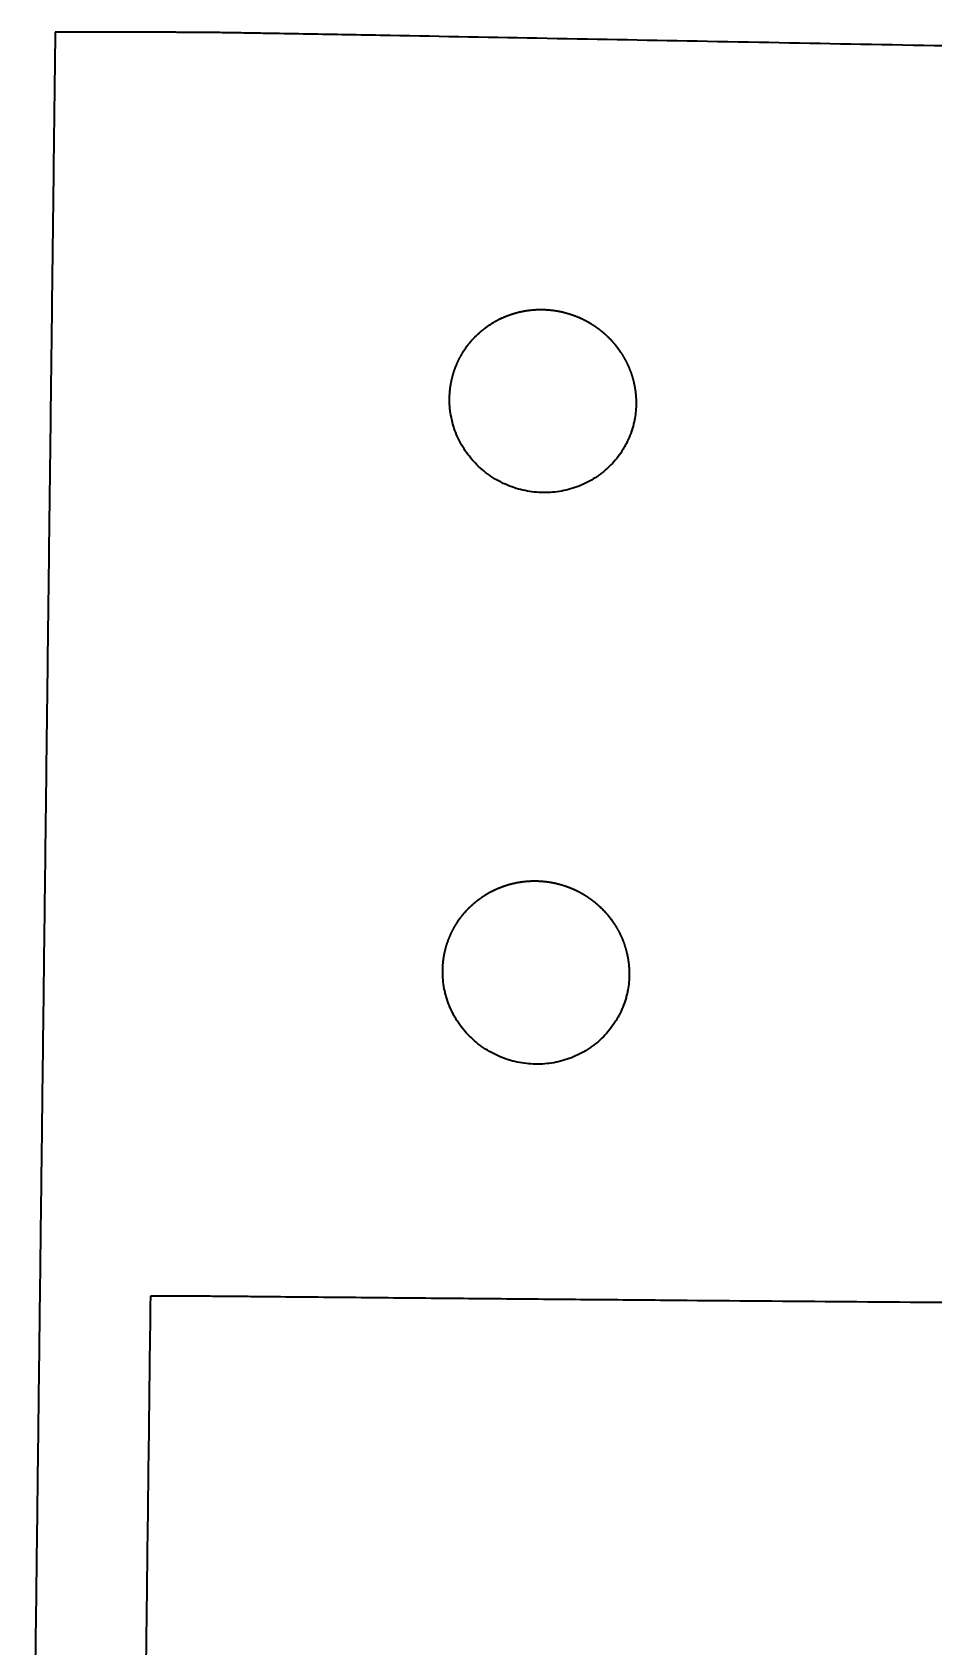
# Model space of a CAD drawing. Header units: millimetres. Extents: x 0 to 2561, y -987 to 790.
# Drawn here: x 149 to 327.8, y 469.3 to 789.6 of the extents above; entities that cross this region are included whole.
import ezdxf

# ---------------------------------------------------------------- set-up
doc = ezdxf.new("R2010")
doc.units = ezdxf.units.MM
doc.layers.add('Blocks', color=7, linetype='Continuous')
doc.layers.add('Blocks$Inner', color=7, linetype='Continuous', lineweight=25, true_color=0x007f00)
doc.layers.add('Blocks$Outline', color=7, linetype='Continuous', lineweight=35, true_color=0xff3f3f)

# ---------------------------------------------------------------- blocks, each defined once
blk = doc.blocks.new('Balcony Dining Bench Front')
at = {"layer": 'Blocks$Inner'}
for points, degree in [([(153.56, 789.6), (151.59, 627.73), (149.73, 475.62)], 2), ([(230.41, 602.92), (230.43, 601.74), (230.57, 600.57), (230.82, 599.41)], 3), ([(267.11, 599.57), (267.31, 600.63), (267.41, 601.69), (267.41, 602.77)], 3), ([(230.82, 599.41), (230.88, 599.11), (230.96, 598.82), (231.03, 598.53)], 3), ([(266.93, 598.7), (267, 598.99), (267.06, 599.28), (267.11, 599.57)], 3), ([(231.03, 598.53), (231.11, 598.25), (231.2, 597.96), (231.29, 597.68)], 3), ([(231.29, 597.68), (231.47, 597.11), (231.68, 596.55), (231.92, 596.01)], 3), ([(231.92, 596.01), (232.07, 595.68), (232.22, 595.36), (232.38, 595.05)], 3), ([(265.39, 594.59), (265.66, 595.11), (265.91, 595.64), (266.13, 596.19)], 3), ([(266.13, 596.19), (266.35, 596.73), (266.54, 597.28), (266.7, 597.84)], 3), ([(266.7, 597.84), (266.79, 598.13), (266.86, 598.41), (266.93, 598.7)], 3), ([(232.38, 595.05), (232.51, 594.78), (232.62, 594.59), (232.72, 594.41)], 3), ([(232.72, 594.41), (232.87, 594.14), (233.02, 593.88), (233.18, 593.63)], 3), ([(233.18, 593.63), (233.34, 593.37), (233.51, 593.12), (233.68, 592.87)], 3), ([(233.68, 592.87), (234.37, 591.88), (235.16, 590.97), (236.03, 590.13)], 3), ([(262.27, 590.31), (263.1, 591.16), (263.84, 592.07), (264.49, 593.06)], 3), ([(264.49, 593.06), (264.65, 593.31), (264.81, 593.56), (264.96, 593.82)], 3), ([(264.96, 593.82), (265.11, 594.07), (265.26, 594.33), (265.39, 594.59)], 3), ([(236.03, 590.13), (236.47, 589.71), (236.92, 589.31), (237.4, 588.93)], 3), ([(260.95, 589.11), (261.41, 589.49), (261.85, 589.89), (262.27, 590.31)], 3), ([(237.4, 588.93), (237.64, 588.74), (237.89, 588.56), (238.13, 588.38)], 3), ([(238.13, 588.38), (238.38, 588.2), (238.63, 588.03), (238.89, 587.87)], 3), ([(238.89, 587.87), (239.91, 587.21), (240.99, 586.66), (242.13, 586.21)], 3), ([(242.13, 586.21), (242.69, 585.98), (243.28, 585.78), (243.87, 585.61)], 3), ([(254.65, 585.71), (255.23, 585.88), (255.8, 586.09), (256.36, 586.33)], 3), ([(256.36, 586.33), (257.47, 586.79), (258.52, 587.36), (259.51, 588.03)], 3), ([(259.51, 588.03), (259.76, 588.2), (260, 588.37), (260.24, 588.55)], 3), ([(260.24, 588.55), (260.48, 588.73), (260.72, 588.92), (260.95, 589.11)], 3), ([(243.87, 585.61), (244.45, 585.44), (245.04, 585.3), (245.64, 585.19)], 3), ([(245.64, 585.19), (246.85, 584.97), (248.06, 584.86), (249.28, 584.87)], 3), ([(249.28, 584.87), (250.5, 584.88), (251.7, 585.01), (252.89, 585.25)], 3), ([(252.89, 585.25), (253.49, 585.38), (254.07, 585.53), (254.65, 585.71)], 3), ([(171.73, 475.36), (171.99, 496.55), (172.25, 517.74), (172.51, 538.93)], 3)]:
    blk.add_open_spline(points, degree=degree, dxfattribs=at)
for points, knots in [([(176.48, 789.6), (176.44, 789.6), (176.39, 789.6), (176.34, 789.6), (176.25, 789.6), (176.15, 789.6), (176.05, 789.6), (175.96, 789.6), (175.86, 789.6), (175.77, 789.6), (175.67, 789.6), (175.57, 789.6), (175.48, 789.6), (173.96, 789.6), (172.43, 789.6), (170.91, 789.6), (167.97, 789.6), (165.03, 789.6), (162.07, 789.6), (159.24, 789.6), (156.4, 789.6), (153.56, 789.6)], [5471.850881, 5471.850881, 5471.850881, 5471.850881, 5471.99341, 5471.99341, 5471.99341, 5472.279714, 5472.279714, 5472.279714, 5472.566831, 5472.566831, 5472.566831, 5472.856228, 5472.856228, 5472.856228, 5477.428155, 5477.428155, 5477.428155, 5486.263508, 5486.263508, 5486.263508, 5494.777111, 5494.777111, 5494.777111, 5494.777111]), ([(1249.33, 789.6), (1249.28, 789.6), (1249.24, 789.6), (1249.19, 789.6), (1248.82, 789.6), (1248.45, 789.6), (1248.07, 789.6), (1247.37, 789.59), (1246.66, 789.59), (1245.95, 789.59), (1244.62, 789.58), (1243.3, 789.57), (1241.97, 789.56), (1240.69, 789.55), (1239.43, 789.53), (1238.16, 789.51), (1237.85, 789.51), (1237.54, 789.5), (1237.22, 789.5), (1236.91, 789.49), (1236.6, 789.49), (1236.28, 789.48), (1235.65, 789.47), (1235.03, 789.46), (1234.4, 789.45), (1233.14, 789.43), (1231.88, 789.41), (1230.63, 789.39), (1228.1, 789.34), (1225.57, 789.3), (1223.05, 789.26), (1217.95, 789.17), (1212.86, 789.08), (1207.77, 788.98), (1197.39, 788.8), (1187.04, 788.61), (1176.7, 788.41), (1166.09, 788.22), (1155.5, 788.02), (1144.93, 787.82), (1134.09, 787.61), (1123.26, 787.41), (1112.45, 787.21), (1101.37, 787.01), (1090.3, 786.8), (1079.25, 786.61), (1071.09, 786.46), (1062.74, 786.32), (1054.21, 786.17), (1052.86, 786.15), (1051.5, 786.13), (1050.13, 786.11), (1050.08, 786.11), (1048.95, 786.09), (1048.9, 786.09), (1048.31, 786.08), (1047.72, 786.07), (1047.13, 786.06), (1046.55, 786.05), (1045.97, 786.04), (1045.38, 786.03), (1044.79, 786.02), (1044.2, 786.01), (1043.61, 786), (1041.29, 785.96), (1038.96, 785.93), (1036.63, 785.89), (1032.05, 785.82), (1027.46, 785.76), (1022.89, 785.7), (1018.98, 785.64), (1015.04, 785.59), (1011.06, 785.54), (1005.44, 785.48), (999.55, 785.41), (993.39, 785.34), (980.02, 785.2), (966.39, 785.09), (952.97, 784.99), (948.71, 784.95), (944.39, 784.92), (940.02, 784.89), (933.73, 784.85), (927.42, 784.81), (921.1, 784.77), (903.13, 784.67), (884.08, 784.58), (866.04, 784.51), (863.97, 784.5), (861.65, 784.49), (859.07, 784.48), (836.72, 784.4), (813.7, 784.34), (790.01, 784.3), (764.29, 784.26), (738.59, 784.23), (712.91, 784.23), (687.22, 784.23), (661.52, 784.25), (635.81, 784.3), (613.15, 784.34), (589.73, 784.4), (565.55, 784.49), (563.63, 784.49), (561.7, 784.5), (559.77, 784.51), (541.41, 784.58), (521.97, 784.67), (503.68, 784.78), (497.82, 784.81), (491.85, 784.85), (485.79, 784.89), (481.23, 784.92), (476.61, 784.95), (471.91, 784.99), (458.55, 785.09), (444.97, 785.21), (431.65, 785.35), (425.83, 785.41), (420.2, 785.47), (414.75, 785.54), (410.47, 785.59), (406.3, 785.64), (402.26, 785.7), (397.7, 785.76), (393.13, 785.82), (388.57, 785.89), (386.24, 785.93), (383.92, 785.96), (381.61, 786), (381.21, 786.01), (380.82, 786.01), (380.43, 786.02), (379.65, 786.03), (378.87, 786.04), (378.1, 786.06), (377.51, 786.07), (376.92, 786.08), (376.34, 786.09), (376.29, 786.09), (375.16, 786.11), (375.11, 786.11), (373.74, 786.13), (372.38, 786.15), (371.02, 786.18), (362.76, 786.31), (354.61, 786.46), (346.56, 786.6), (335.51, 786.79), (324.45, 787), (313.36, 787.2), (302.55, 787.4), (291.73, 787.61), (280.88, 787.81), (270.31, 788.01), (259.72, 788.21), (249.11, 788.41), (238.78, 788.6), (228.42, 788.79), (218.04, 788.98), (212.96, 789.07), (207.86, 789.16), (202.77, 789.25), (200.24, 789.3), (197.71, 789.34), (195.19, 789.38), (193.93, 789.41), (192.67, 789.43), (191.41, 789.45), (190.79, 789.46), (190.16, 789.47), (189.53, 789.48), (189.22, 789.49), (188.9, 789.49), (188.59, 789.5), (188.28, 789.5), (187.96, 789.51), (187.65, 789.51), (186.38, 789.53), (185.12, 789.55), (183.85, 789.56), (182.51, 789.57), (181.2, 789.58), (179.86, 789.59), (179.15, 789.59), (178.44, 789.59), (177.74, 789.59), (177.37, 789.6), (177, 789.6), (176.63, 789.6), (176.58, 789.6), (176.53, 789.6), (176.48, 789.6)], [4395.787391, 4395.787391, 4395.787391, 4395.787391, 4395.92933, 4395.92933, 4395.92933, 4397.04245, 4397.04245, 4397.04245, 4399.165231, 4399.165231, 4399.165231, 4403.154265, 4403.154265, 4403.154265, 4406.969464, 4406.969464, 4406.969464, 4407.913662, 4407.913662, 4407.913662, 4408.85956, 4408.85956, 4408.85956, 4410.752683, 4410.752683, 4410.752683, 4414.546565, 4414.546565, 4414.546565, 4422.165015, 4422.165015, 4422.165015, 4437.525891, 4437.525891, 4437.525891, 4468.753991, 4468.753991, 4468.753991, 4500.674822, 4500.674822, 4500.674822, 4533.300281, 4533.300281, 4533.300281, 4566.635571, 4566.635571, 4566.635571, 4591.773311, 4591.773311, 4591.773311, 4595.864139, 4595.864139, 4595.864139, 4597.111087, 4597.111087, 4597.111087, 4598.893466, 4598.893466, 4598.893466, 4600.665355, 4600.665355, 4600.665355, 4602.448773, 4602.448773, 4602.448773, 4609.492911, 4609.492911, 4609.492911, 4623.352154, 4623.352154, 4623.352154, 4635.268611, 4635.268611, 4635.268611, 4653.047363, 4653.047363, 4653.047363, 4693.619882, 4693.619882, 4693.619882, 4706.598737, 4706.598737, 4706.598737, 4725.556753, 4725.556753, 4725.556753, 4780.658811, 4780.658811, 4780.658811, 4787.630716, 4787.630716, 4787.630716, 4856.714161, 4856.714161, 4856.714161, 4933.817847, 4933.817847, 4933.817847, 5010.921798, 5010.921798, 5010.921798, 5081.190927, 5081.190927, 5081.190927, 5086.978171, 5086.978171, 5086.978171, 5143.116223, 5143.116223, 5143.116223, 5161.040607, 5161.040607, 5161.040607, 5174.945891, 5174.945891, 5174.945891, 5215.365889, 5215.365889, 5215.365889, 5232.372553, 5232.372553, 5232.372553, 5244.952254, 5244.952254, 5244.952254, 5258.763317, 5258.763317, 5258.763317, 5265.783517, 5265.783517, 5265.783517, 5266.975321, 5266.975321, 5266.975321, 5269.326859, 5269.326859, 5269.326859, 5271.10327, 5271.10327, 5271.10327, 5272.349053, 5272.349053, 5272.349053, 5276.450465, 5276.450465, 5276.450465, 5301.003318, 5301.003318, 5301.003318, 5334.338388, 5334.338388, 5334.338388, 5366.963646, 5366.963646, 5366.963646, 5398.884313, 5398.884313, 5398.884313, 5430.11232, 5430.11232, 5430.11232, 5445.473189, 5445.473189, 5445.473189, 5453.091649, 5453.091649, 5453.091649, 5456.885539, 5456.885539, 5456.885539, 5458.778668, 5458.778668, 5458.778668, 5459.724568, 5459.724568, 5459.724568, 5460.668764, 5460.668764, 5460.668764, 5464.483952, 5464.483952, 5464.483952, 5468.47304, 5468.47304, 5468.47304, 5470.59582, 5470.59582, 5470.59582, 5471.70894, 5471.70894, 5471.70894, 5471.850881, 5471.850881, 5471.850881, 5471.850881]), ([(250.85, 698.27), (249.63, 698.25), (248.42, 698.35), (247.21, 698.57), (246.61, 698.68), (246.02, 698.81), (245.43, 698.98), (244.84, 699.15), (244.25, 699.34), (243.68, 699.57), (242.54, 700.01), (241.45, 700.56), (240.42, 701.21), (240.16, 701.38), (239.91, 701.55), (239.66, 701.72), (239.41, 701.9), (239.16, 702.08), (238.92, 702.27), (238.43, 702.65), (237.97, 703.05), (237.53, 703.47), (236.65, 704.3), (235.85, 705.22), (235.15, 706.21), (234.97, 706.45), (234.8, 706.71), (234.64, 706.96), (234.48, 707.22), (234.32, 707.48), (234.17, 707.74), (233.87, 708.26), (233.6, 708.8), (233.35, 709.34), (233.11, 709.89), (232.89, 710.45), (232.7, 711.01), (232.61, 711.3), (232.52, 711.58), (232.44, 711.87), (232.36, 712.16), (232.28, 712.45), (232.22, 712.75), (231.95, 713.91), (231.8, 715.08), (231.77, 716.27), (231.77, 716.42), (231.77, 716.57), (231.77, 716.73)], [321.343061, 321.343061, 321.343061, 321.343061, 325.020027, 325.020027, 325.020027, 326.854424, 326.854424, 326.854424, 328.701479, 328.701479, 328.701479, 332.36614, 332.36614, 332.36614, 333.284143, 333.284143, 333.284143, 334.20741, 334.20741, 334.20741, 336.04323, 336.04323, 336.04323, 339.702894, 339.702894, 339.702894, 340.624639, 340.624639, 340.624639, 341.542011, 341.542011, 341.542011, 343.365349, 343.365349, 343.365349, 345.187594, 345.187594, 345.187594, 346.103607, 346.103607, 346.103607, 347.02362, 347.02362, 347.02362, 350.671578, 350.671578, 350.671578, 351.145467, 351.145467, 351.145467, 351.145467]), ([(268.77, 716.04), (268.77, 715.01), (268.68, 714), (268.5, 712.99), (268.45, 712.7), (268.39, 712.41), (268.33, 712.12), (268.26, 711.84), (268.19, 711.55), (268.11, 711.27), (267.95, 710.71), (267.76, 710.16), (267.55, 709.62), (267.34, 709.07), (267.1, 708.54), (266.83, 708.02), (266.7, 707.76), (266.56, 707.5), (266.41, 707.25), (266.26, 706.99), (266.11, 706.74), (265.95, 706.49), (265.31, 705.51), (264.58, 704.59), (263.75, 703.75), (263.34, 703.33), (262.91, 702.92), (262.45, 702.54), (262.22, 702.35), (261.99, 702.16), (261.75, 701.98), (261.51, 701.81), (261.27, 701.63), (261.03, 701.46), (260.05, 700.79), (259, 700.22), (257.9, 699.75), (257.35, 699.52), (256.78, 699.31), (256.2, 699.12), (255.63, 698.94), (255.05, 698.79), (254.46, 698.67), (253.27, 698.42), (252.07, 698.28), (250.85, 698.27)], [292.489658, 292.489658, 292.489658, 292.489658, 295.672527, 295.672527, 295.672527, 296.592614, 296.592614, 296.592614, 297.507724, 297.507724, 297.507724, 299.328873, 299.328873, 299.328873, 301.152054, 301.152054, 301.152054, 302.069715, 302.069715, 302.069715, 302.990875, 302.990875, 302.990875, 306.647454, 306.647454, 306.647454, 308.482925, 308.482925, 308.482925, 309.405609, 309.405609, 309.405609, 310.322974, 310.322974, 310.322974, 313.985917, 313.985917, 313.985917, 315.832529, 315.832529, 315.832529, 317.666485, 317.666485, 317.666485, 321.343061, 321.343061, 321.343061, 321.343061]), ([(172.51, 538.93), (173.81, 538.92), (173.85, 538.92), (173.94, 538.92), (173.99, 538.92), (174.07, 538.92), (174.12, 538.92), (174.25, 538.92), (174.34, 538.92), (174.52, 538.92), (174.61, 538.92), (175.06, 538.92), (175.41, 538.92), (176.13, 538.92), (176.48, 538.91), (177.19, 538.91), (177.55, 538.91), (178.09, 538.91), (178.26, 538.91), (178.62, 538.91), (178.8, 538.91), (179.69, 538.9), (180.4, 538.9), (182.54, 538.89), (183.97, 538.88), (186.1, 538.86), (186.82, 538.85), (187.71, 538.85), (187.88, 538.85), (188.24, 538.84), (188.42, 538.84), (188.77, 538.84), (188.95, 538.84), (189.31, 538.83), (189.49, 538.83), (190.02, 538.83), (190.38, 538.82), (191.09, 538.82), (191.45, 538.81), (191.8, 538.81)], [6831.053093, 6831.053093, 6831.053093, 6831.053093, 6831.186111, 6831.186111, 6831.319616, 6831.319616, 6831.453277, 6831.453277, 6831.721771, 6831.721771, 6831.989837, 6831.989837, 6833.060832, 6833.060832, 6834.131327, 6834.131327, 6835.201777, 6835.201777, 6835.736992, 6835.736992, 6836.272213, 6836.272213, 6838.413401, 6838.413401, 6842.695959, 6842.695959, 6844.837156, 6844.837156, 6845.372478, 6845.372478, 6845.907847, 6845.907847, 6846.443176, 6846.443176, 6846.97853, 6846.97853, 6848.049275, 6848.049275, 6849.120009, 6849.120009, 6849.120009, 6849.120009]), ([(191.8, 538.81), (192.51, 538.8), (193.23, 538.8), (195.36, 538.78), (196.79, 538.76), (201.06, 538.72), (203.91, 538.7), (212.46, 538.62), (218.16, 538.56), (229.55, 538.46), (235.25, 538.41), (246.57, 538.31), (252.18, 538.26), (263.41, 538.16), (269.03, 538.12), (285.89, 537.97), (297.1, 537.88), (319.58, 537.7), (330.81, 537.61), (353.28, 537.44), (364.52, 537.36), (386.99, 537.2), (398.22, 537.12), (420.7, 536.96), (431.93, 536.89), (454.41, 536.75), (465.64, 536.68), (488.12, 536.54), (499.36, 536.48), (516.22, 536.39), (521.83, 536.36), (533.07, 536.3), (538.69, 536.27), (555.55, 536.18), (566.79, 536.13), (589.27, 536.02), (600.51, 535.98), (622.99, 535.88), (634.23, 535.84), (656.71, 535.75), (667.95, 535.71), (682, 535.67), (684.81, 535.66), (689.02, 535.65), (690.43, 535.64), (692.53, 535.64), (693.24, 535.63), (694.29, 535.63), (694.64, 535.63), (694.99, 535.63)], [6849.120009, 6849.120009, 6849.120009, 6849.120009, 6851.261475, 6851.261475, 6855.544424, 6855.544424, 6864.11029, 6864.11029, 6881.241965, 6881.241965, 6898.373636, 6898.373636, 6915.253975, 6915.253975, 6932.134292, 6932.134292, 6965.916809, 6965.916809, 6999.677349, 6999.677349, 7033.437811, 7033.437811, 7067.198201, 7067.198201, 7100.958522, 7100.958522, 7134.718779, 7134.718779, 7168.478981, 7168.478981, 7185.359041, 7185.359041, 7202.239092, 7202.239092, 7235.999206, 7235.999206, 7269.75929, 7269.75929, 7303.519357, 7303.519357, 7337.279365, 7337.279365, 7345.719356, 7345.719356, 7349.939359, 7349.939359, 7352.049357, 7352.049357, 7353.104365, 7353.104365, 7353.104365, 7353.104365])]:
    blk.add_open_spline(points, degree=3, knots=knots, dxfattribs=at)
for points, weights, knots in [([(231.77, 716.73), (231.77, 717.17), (231.78, 717.61), (231.84, 718.35), (231.87, 718.65), (231.94, 719.25), (231.99, 719.54), (232.25, 721.01), (232.57, 722.15), (233.22, 723.81), (233.47, 724.36), (234.02, 725.42), (234.32, 725.93), (235.28, 727.42), (236.02, 728.35), (237.71, 730.06), (238.62, 730.81), (240.1, 731.81), (240.61, 732.12), (241.66, 732.69), (242.21, 732.95), (243.87, 733.64), (245.01, 733.99), (246.77, 734.35), (247.37, 734.44), (248.58, 734.56), (249.18, 734.59), (249.79, 734.6)], [1.00000016687, 1.00000016688, 1.00000016692, 1.000000167, 1.00000016704, 1.00000016714, 1.00000016719, 1.00000016751, 1.00000016789, 1.00000016867, 1.00000016896, 1.00000016961, 1.00000016996, 1.00000017111, 1.00000017201, 1.00000017406, 1.00000017518, 1.00000017701, 1.00000017764, 1.00000017895, 1.00000017963, 1.0000001817, 1.00000018313, 1.00000018531, 1.00000018605, 1.00000018754, 1.00000018828, 1.00000018901], [351.145467, 351.145467, 351.145467, 351.145467, 352.495433, 352.495433, 353.407974, 353.407974, 354.320515, 354.320515, 357.97068, 357.97068, 359.795763, 359.795763, 361.620845, 361.620845, 365.27101, 365.27101, 368.921175, 368.921175, 370.746257, 370.746257, 372.571339, 372.571339, 376.221504, 376.221504, 378.046587, 378.046587, 379.871669, 379.871669, 379.871669, 379.871669]), ([(249.79, 734.6), (250.39, 734.6), (251, 734.57), (252.22, 734.46), (252.82, 734.38), (254.6, 734.04), (255.76, 733.7), (257.46, 733.03), (258.02, 732.77), (259.11, 732.22), (259.63, 731.91), (260.65, 731.26), (261.14, 730.91), (262.1, 730.16), (262.56, 729.76), (263.89, 728.5), (264.68, 727.58), (265.72, 726.11), (266.05, 725.6), (266.5, 724.81), (266.65, 724.54), (266.92, 724), (267.05, 723.73), (267.67, 722.36), (268.05, 721.22), (268.38, 719.76), (268.44, 719.47), (268.54, 718.88), (268.59, 718.58), (268.7, 717.69), (268.75, 717.09), (268.77, 716.34), (268.77, 716.19), (268.77, 716.04)], [0.99999991435, 0.999999914017, 0.999999913686, 0.999999913031, 0.99999991271, 0.999999911773, 0.999999911182, 0.999999910353, 0.999999910085, 0.999999909582, 0.999999909346, 0.999999908902, 0.999999908695, 0.999999908312, 0.999999908136, 0.999999907656, 0.999999907411, 0.999999907147, 0.999999907076, 0.999999906997, 0.999999906975, 0.99999990694, 0.999999906927, 0.999999906884, 0.999999906919, 0.999999907042, 0.99999990707, 0.999999907135, 0.999999907172, 0.999999907292, 0.999999907386, 0.999999907521, 0.999999907549, 0.999999907578], [262.823173, 262.823173, 262.823173, 262.823173, 264.648105, 264.648105, 266.473037, 266.473037, 270.122901, 270.122901, 271.947833, 271.947833, 273.772765, 273.772765, 275.597697, 275.597697, 277.422629, 277.422629, 281.072493, 281.072493, 282.897425, 282.897425, 283.809891, 283.809891, 284.722357, 284.722357, 288.372221, 288.372221, 289.284687, 289.284687, 290.197153, 290.197153, 292.022085, 292.022085, 292.489658, 292.489658, 292.489658, 292.489658]), ([(248.6, 621.23), (247.99, 621.23), (247.39, 621.2), (246.17, 621.07), (245.57, 620.98), (243.8, 620.63), (242.66, 620.28), (240.99, 619.59), (240.44, 619.33), (239.38, 618.76), (238.87, 618.46), (237.88, 617.79), (237.4, 617.44), (236.48, 616.68), (236.04, 616.28), (234.76, 615), (234.01, 614.07), (233.03, 612.59), (232.73, 612.07), (232.31, 611.28), (232.18, 611.01), (231.93, 610.46), (231.81, 610.19), (231.25, 608.81), (230.92, 607.67), (230.65, 606.2), (230.61, 605.91), (230.53, 605.31), (230.49, 605.01), (230.43, 604.21), (230.41, 603.72), (230.41, 603.22)], [0.999999984042, 1.0000000836, 1.00000008338, 1.00000008293, 1.0000000827, 1.00000008204, 1.0000000816, 1.00000008096, 1.00000008075, 1.00000008035, 1.00000008015, 1.00000007977, 1.00000007959, 1.00000007924, 1.00000007908, 1.0000000786, 1.00000007832, 1.00000007796, 1.00000007784, 1.00000007769, 1.00000007764, 1.00000007755, 1.00000007751, 1.0000000773, 1.00000007718, 1.00000007708, 1.00000007706, 1.00000007703, 1.00000007701, 1.00000007698, 1.00000007697, 1.00000007696], [321.358801, 321.358801, 321.358801, 321.358801, 323.179735, 323.179735, 325.000669, 325.000669, 328.642536, 328.642536, 330.46347, 330.46347, 332.284403, 332.284403, 334.105337, 334.105337, 335.92627, 335.92627, 339.568138, 339.568138, 341.389071, 341.389071, 342.299538, 342.299538, 343.210005, 343.210005, 346.851872, 346.851872, 347.762339, 347.762339, 348.672806, 348.672806, 350.19025, 350.19025, 350.19025, 350.19025]), ([(267.41, 602.77), (267.41, 602.87), (267.41, 602.97), (267.39, 603.67), (267.36, 604.26), (267.25, 605.16), (267.21, 605.45), (267.11, 606.05), (267.05, 606.34), (266.73, 607.8), (266.36, 608.93), (265.64, 610.59), (265.37, 611.13), (264.78, 612.18), (264.46, 612.69), (263.43, 614.17), (262.65, 615.09), (261.33, 616.36), (260.87, 616.76), (259.93, 617.51), (259.44, 617.86), (258.42, 618.52), (257.9, 618.82), (256.82, 619.38), (256.26, 619.64), (254.57, 620.32), (253.41, 620.66), (251.63, 621), (251.03, 621.09), (249.81, 621.2), (249.21, 621.23), (248.6, 621.23)], [1, 0.999999983294, 0.999999983291, 0.999999983272, 0.999999983256, 0.999999983236, 0.99999998323, 0.999999983218, 0.999999983212, 0.999999983188, 0.999999983176, 0.999999983172, 0.999999983173, 0.999999983179, 0.999999983185, 0.999999983208, 0.999999983233, 0.999999983285, 0.999999983305, 0.999999983348, 0.999999983372, 0.999999983424, 0.999999983452, 0.999999983513, 0.999999983545, 0.999999983646, 0.999999983719, 0.999999983836, 0.999999983876, 0.999999983958, 0.999999984, 0.999999984042], [291.920248, 291.920248, 291.920248, 291.920248, 292.223743, 292.223743, 294.044684, 294.044684, 294.955155, 294.955155, 295.865626, 295.865626, 299.507508, 299.507508, 301.328449, 301.328449, 303.14939, 303.14939, 306.791272, 306.791272, 308.612214, 308.612214, 310.433155, 310.433155, 312.254096, 312.254096, 314.075037, 314.075037, 317.716919, 317.716919, 319.53786, 319.53786, 321.358801, 321.358801, 321.358801, 321.358801])]:
    blk.add_rational_spline(points, weights, degree=3, knots=knots, dxfattribs=at)
for points, weights, degree in [([(230.41, 603.22), (230.41, 603.12), (230.41, 603.02), (230.41, 602.92)], [1.00000007696, 1, 1, 1], 3), ([(149.73, 475.62), (149.38, 446.71), (149.02, 417.68)], [1, 0.990387729513, 1], 2), ([(171.02, 417.41), (171.38, 446.44), (171.73, 475.36)], [1, 0.990387729513, 1], 2)]:
    blk.add_rational_spline(points, weights, degree=degree, dxfattribs=at)
at = {"layer": 'Blocks$Outline'}
blk.add_lwpolyline([(149.73, 475.62), (149.02, 417.68)], dxfattribs=at)
for points, degree in [([(153.56, 789.6), (151.59, 627.73), (149.73, 475.62)], 2), ([(230.82, 599.41), (230.57, 600.57), (230.43, 601.74), (230.41, 602.92)], 3), ([(267.41, 602.77), (267.41, 601.69), (267.31, 600.63), (267.11, 599.57)], 3), ([(231.03, 598.53), (230.96, 598.82), (230.88, 599.11), (230.82, 599.41)], 3), ([(267.11, 599.57), (267.06, 599.28), (267, 598.99), (266.93, 598.7)], 3), ([(231.29, 597.68), (231.2, 597.96), (231.11, 598.25), (231.03, 598.53)], 3), ([(231.92, 596.01), (231.68, 596.55), (231.47, 597.11), (231.29, 597.68)], 3), ([(232.38, 595.05), (232.22, 595.36), (232.07, 595.68), (231.92, 596.01)], 3), ([(266.13, 596.19), (265.91, 595.64), (265.66, 595.11), (265.39, 594.59)], 3), ([(266.7, 597.84), (266.54, 597.28), (266.35, 596.73), (266.13, 596.19)], 3), ([(266.93, 598.7), (266.86, 598.41), (266.79, 598.13), (266.7, 597.84)], 3), ([(232.72, 594.41), (232.62, 594.59), (232.51, 594.78), (232.38, 595.05)], 3), ([(233.18, 593.63), (233.02, 593.88), (232.87, 594.14), (232.72, 594.41)], 3), ([(233.68, 592.87), (233.51, 593.12), (233.34, 593.37), (233.18, 593.63)], 3), ([(236.03, 590.13), (235.16, 590.97), (234.37, 591.88), (233.68, 592.87)], 3), ([(264.49, 593.06), (263.84, 592.07), (263.1, 591.16), (262.27, 590.31)], 3), ([(264.96, 593.82), (264.81, 593.56), (264.65, 593.31), (264.49, 593.06)], 3), ([(265.39, 594.59), (265.26, 594.33), (265.11, 594.07), (264.96, 593.82)], 3), ([(237.4, 588.93), (236.92, 589.31), (236.47, 589.71), (236.03, 590.13)], 3), ([(262.27, 590.31), (261.85, 589.89), (261.41, 589.49), (260.95, 589.11)], 3), ([(238.13, 588.38), (237.89, 588.56), (237.64, 588.74), (237.4, 588.93)], 3), ([(238.89, 587.87), (238.63, 588.03), (238.38, 588.2), (238.13, 588.38)], 3), ([(242.13, 586.21), (240.99, 586.66), (239.91, 587.21), (238.89, 587.87)], 3), ([(243.87, 585.61), (243.28, 585.78), (242.69, 585.98), (242.13, 586.21)], 3), ([(256.36, 586.33), (255.8, 586.09), (255.23, 585.88), (254.65, 585.71)], 3), ([(259.51, 588.03), (258.52, 587.36), (257.47, 586.79), (256.36, 586.33)], 3), ([(260.24, 588.55), (260, 588.37), (259.76, 588.2), (259.51, 588.03)], 3), ([(260.95, 589.11), (260.72, 588.92), (260.48, 588.73), (260.24, 588.55)], 3), ([(245.64, 585.19), (245.04, 585.3), (244.45, 585.44), (243.87, 585.61)], 3), ([(249.28, 584.87), (248.06, 584.86), (246.85, 584.97), (245.64, 585.19)], 3), ([(252.89, 585.25), (251.7, 585.01), (250.5, 584.88), (249.28, 584.87)], 3), ([(254.65, 585.71), (254.07, 585.53), (253.49, 585.38), (252.89, 585.25)], 3), ([(171.73, 475.36), (171.99, 496.55), (172.25, 517.74), (172.51, 538.93)], 3)]:
    blk.add_open_spline(points, degree=degree, dxfattribs=at)
for points, knots in [([(176.48, 789.6), (176.44, 789.6), (176.39, 789.6), (176.34, 789.6), (176.25, 789.6), (176.15, 789.6), (176.05, 789.6), (175.96, 789.6), (175.86, 789.6), (175.77, 789.6), (175.67, 789.6), (175.57, 789.6), (175.48, 789.6), (173.96, 789.6), (172.43, 789.6), (170.91, 789.6), (167.97, 789.6), (165.03, 789.6), (162.07, 789.6), (159.24, 789.6), (156.4, 789.6), (153.56, 789.6)], [-1648.398501, -1648.398501, -1648.398501, -1648.398501, -1648.255972, -1648.255972, -1648.255972, -1647.969668, -1647.969668, -1647.969668, -1647.682551, -1647.682551, -1647.682551, -1647.393154, -1647.393154, -1647.393154, -1642.821227, -1642.821227, -1642.821227, -1633.985875, -1633.985875, -1633.985875, -1625.472271, -1625.472271, -1625.472271, -1625.472271]), ([(1249.33, 789.6), (1249.28, 789.6), (1249.24, 789.6), (1249.19, 789.6), (1248.82, 789.6), (1248.45, 789.6), (1248.07, 789.6), (1247.37, 789.59), (1246.66, 789.59), (1245.95, 789.59), (1244.62, 789.58), (1243.3, 789.57), (1241.97, 789.56), (1240.69, 789.55), (1239.43, 789.53), (1238.16, 789.51), (1237.85, 789.51), (1237.54, 789.5), (1237.22, 789.5), (1236.91, 789.49), (1236.6, 789.49), (1236.28, 789.48), (1235.65, 789.47), (1235.03, 789.46), (1234.4, 789.45), (1233.14, 789.43), (1231.88, 789.41), (1230.63, 789.39), (1228.1, 789.34), (1225.57, 789.3), (1223.05, 789.26), (1217.95, 789.17), (1212.86, 789.08), (1207.77, 788.98), (1197.39, 788.8), (1187.04, 788.61), (1176.7, 788.41), (1166.09, 788.22), (1155.5, 788.02), (1144.93, 787.82), (1134.09, 787.61), (1123.26, 787.41), (1112.45, 787.21), (1101.37, 787.01), (1090.3, 786.8), (1079.25, 786.61), (1071.09, 786.46), (1062.74, 786.32), (1054.21, 786.17), (1052.86, 786.15), (1051.5, 786.13), (1050.13, 786.11), (1050.08, 786.11), (1048.95, 786.09), (1048.9, 786.09), (1048.31, 786.08), (1047.72, 786.07), (1047.13, 786.06), (1046.55, 786.05), (1045.97, 786.04), (1045.38, 786.03), (1044.79, 786.02), (1044.2, 786.01), (1043.61, 786), (1041.29, 785.96), (1038.96, 785.93), (1036.63, 785.89), (1032.05, 785.82), (1027.46, 785.76), (1022.89, 785.7), (1018.98, 785.64), (1015.04, 785.59), (1011.06, 785.54), (1005.44, 785.48), (999.55, 785.41), (993.39, 785.34), (980.02, 785.2), (966.39, 785.09), (952.97, 784.99), (948.71, 784.95), (944.39, 784.92), (940.02, 784.89), (933.73, 784.85), (927.42, 784.81), (921.1, 784.77), (903.13, 784.67), (884.08, 784.58), (866.04, 784.51), (863.97, 784.5), (861.65, 784.49), (859.07, 784.48), (836.72, 784.4), (813.7, 784.34), (790.01, 784.3), (764.29, 784.26), (738.59, 784.23), (712.91, 784.23), (687.22, 784.23), (661.52, 784.25), (635.81, 784.3), (613.15, 784.34), (589.73, 784.4), (565.55, 784.49), (563.63, 784.49), (561.7, 784.5), (559.77, 784.51), (541.41, 784.58), (521.97, 784.67), (503.68, 784.78), (497.82, 784.81), (491.85, 784.85), (485.79, 784.89), (481.23, 784.92), (476.61, 784.95), (471.91, 784.99), (458.55, 785.09), (444.97, 785.21), (431.65, 785.35), (425.83, 785.41), (420.2, 785.47), (414.75, 785.54), (410.47, 785.59), (406.3, 785.64), (402.26, 785.7), (397.7, 785.76), (393.13, 785.82), (388.57, 785.89), (386.24, 785.93), (383.92, 785.96), (381.61, 786), (381.21, 786.01), (380.82, 786.01), (380.43, 786.02), (379.65, 786.03), (378.87, 786.04), (378.1, 786.06), (377.51, 786.07), (376.92, 786.08), (376.34, 786.09), (376.29, 786.09), (375.16, 786.11), (375.11, 786.11), (373.74, 786.13), (372.38, 786.15), (371.02, 786.18), (362.76, 786.31), (354.61, 786.46), (346.56, 786.6), (335.51, 786.79), (324.45, 787), (313.36, 787.2), (302.55, 787.4), (291.73, 787.61), (280.88, 787.81), (270.31, 788.01), (259.72, 788.21), (249.11, 788.41), (238.78, 788.6), (228.42, 788.79), (218.04, 788.98), (212.96, 789.07), (207.86, 789.16), (202.77, 789.25), (200.24, 789.3), (197.71, 789.34), (195.19, 789.38), (193.93, 789.41), (192.67, 789.43), (191.41, 789.45), (190.79, 789.46), (190.16, 789.47), (189.53, 789.48), (189.22, 789.49), (188.9, 789.49), (188.59, 789.5), (188.28, 789.5), (187.96, 789.51), (187.65, 789.51), (186.38, 789.53), (185.12, 789.55), (183.85, 789.56), (182.51, 789.57), (181.2, 789.58), (179.86, 789.59), (179.15, 789.59), (178.44, 789.59), (177.74, 789.59), (177.37, 789.6), (177, 789.6), (176.63, 789.6), (176.58, 789.6), (176.53, 789.6), (176.48, 789.6)], [-2724.461992, -2724.461992, -2724.461992, -2724.461992, -2724.320052, -2724.320052, -2724.320052, -2723.206932, -2723.206932, -2723.206932, -2721.084152, -2721.084152, -2721.084152, -2717.095117, -2717.095117, -2717.095117, -2713.279918, -2713.279918, -2713.279918, -2712.335721, -2712.335721, -2712.335721, -2711.389822, -2711.389822, -2711.389822, -2709.496699, -2709.496699, -2709.496699, -2705.702817, -2705.702817, -2705.702817, -2698.084368, -2698.084368, -2698.084368, -2682.723491, -2682.723491, -2682.723491, -2651.495391, -2651.495391, -2651.495391, -2619.574561, -2619.574561, -2619.574561, -2586.949101, -2586.949101, -2586.949101, -2553.613811, -2553.613811, -2553.613811, -2528.476071, -2528.476071, -2528.476071, -2524.385243, -2524.385243, -2524.385243, -2523.138295, -2523.138295, -2523.138295, -2521.355916, -2521.355916, -2521.355916, -2519.584027, -2519.584027, -2519.584027, -2517.800609, -2517.800609, -2517.800609, -2510.756471, -2510.756471, -2510.756471, -2496.897228, -2496.897228, -2496.897228, -2484.980771, -2484.980771, -2484.980771, -2467.202019, -2467.202019, -2467.202019, -2426.629501, -2426.629501, -2426.629501, -2413.650645, -2413.650645, -2413.650645, -2394.692629, -2394.692629, -2394.692629, -2339.590572, -2339.590572, -2339.590572, -2332.618666, -2332.618666, -2332.618666, -2263.535221, -2263.535221, -2263.535221, -2186.431535, -2186.431535, -2186.431535, -2109.327585, -2109.327585, -2109.327585, -2039.058455, -2039.058455, -2039.058455, -2033.271211, -2033.271211, -2033.271211, -1977.133159, -1977.133159, -1977.133159, -1959.208776, -1959.208776, -1959.208776, -1945.303492, -1945.303492, -1945.303492, -1904.883494, -1904.883494, -1904.883494, -1887.876829, -1887.876829, -1887.876829, -1875.297128, -1875.297128, -1875.297128, -1861.486065, -1861.486065, -1861.486065, -1854.465865, -1854.465865, -1854.465865, -1853.274061, -1853.274061, -1853.274061, -1850.922523, -1850.922523, -1850.922523, -1849.146113, -1849.146113, -1849.146113, -1847.900329, -1847.900329, -1847.900329, -1843.798917, -1843.798917, -1843.798917, -1819.246065, -1819.246065, -1819.246065, -1785.910994, -1785.910994, -1785.910994, -1753.285737, -1753.285737, -1753.285737, -1721.365069, -1721.365069, -1721.365069, -1690.137063, -1690.137063, -1690.137063, -1674.776193, -1674.776193, -1674.776193, -1667.157733, -1667.157733, -1667.157733, -1663.363843, -1663.363843, -1663.363843, -1661.470714, -1661.470714, -1661.470714, -1660.524814, -1660.524814, -1660.524814, -1659.580618, -1659.580618, -1659.580618, -1655.765431, -1655.765431, -1655.765431, -1651.776343, -1651.776343, -1651.776343, -1649.653563, -1649.653563, -1649.653563, -1648.540443, -1648.540443, -1648.540443, -1648.398501, -1648.398501, -1648.398501, -1648.398501]), ([(250.85, 698.27), (249.63, 698.25), (248.42, 698.35), (247.21, 698.57), (246.61, 698.68), (246.02, 698.81), (245.43, 698.98), (244.84, 699.15), (244.25, 699.34), (243.68, 699.57), (242.54, 700.01), (241.45, 700.56), (240.42, 701.21), (240.16, 701.38), (239.91, 701.55), (239.66, 701.72), (239.41, 701.9), (239.16, 702.08), (238.92, 702.27), (238.43, 702.65), (237.97, 703.05), (237.53, 703.47), (236.65, 704.3), (235.85, 705.22), (235.15, 706.21), (234.97, 706.45), (234.8, 706.71), (234.64, 706.96), (234.48, 707.22), (234.32, 707.48), (234.17, 707.74), (233.87, 708.26), (233.6, 708.8), (233.35, 709.34), (233.11, 709.89), (232.89, 710.45), (232.7, 711.01), (232.61, 711.3), (232.52, 711.58), (232.44, 711.87), (232.36, 712.16), (232.28, 712.45), (232.22, 712.75), (231.95, 713.91), (231.8, 715.08), (231.77, 716.27), (231.77, 716.42), (231.77, 716.57), (231.77, 716.73)], [204.294565, 204.294565, 204.294565, 204.294565, 207.971531, 207.971531, 207.971531, 209.805928, 209.805928, 209.805928, 211.652983, 211.652983, 211.652983, 215.317644, 215.317644, 215.317644, 216.235647, 216.235647, 216.235647, 217.158914, 217.158914, 217.158914, 218.994734, 218.994734, 218.994734, 222.654398, 222.654398, 222.654398, 223.576143, 223.576143, 223.576143, 224.493515, 224.493515, 224.493515, 226.316853, 226.316853, 226.316853, 228.139098, 228.139098, 228.139098, 229.055111, 229.055111, 229.055111, 229.975124, 229.975124, 229.975124, 233.623082, 233.623082, 233.623082, 234.096971, 234.096971, 234.096971, 234.096971]), ([(268.77, 716.04), (268.77, 715.01), (268.68, 714), (268.5, 712.99), (268.45, 712.7), (268.39, 712.41), (268.33, 712.12), (268.26, 711.84), (268.19, 711.55), (268.11, 711.27), (267.95, 710.71), (267.76, 710.16), (267.55, 709.62), (267.34, 709.07), (267.1, 708.54), (266.83, 708.02), (266.7, 707.76), (266.56, 707.5), (266.41, 707.25), (266.26, 706.99), (266.11, 706.74), (265.95, 706.49), (265.31, 705.51), (264.58, 704.59), (263.75, 703.75), (263.34, 703.33), (262.91, 702.92), (262.45, 702.54), (262.22, 702.35), (261.99, 702.16), (261.75, 701.98), (261.51, 701.81), (261.27, 701.63), (261.03, 701.46), (260.05, 700.79), (259, 700.22), (257.9, 699.75), (257.35, 699.52), (256.78, 699.31), (256.2, 699.12), (255.63, 698.94), (255.05, 698.79), (254.46, 698.67), (253.27, 698.42), (252.07, 698.28), (250.85, 698.27)], [175.441162, 175.441162, 175.441162, 175.441162, 178.624031, 178.624031, 178.624031, 179.544118, 179.544118, 179.544118, 180.459228, 180.459228, 180.459228, 182.280377, 182.280377, 182.280377, 184.103558, 184.103558, 184.103558, 185.021219, 185.021219, 185.021219, 185.942379, 185.942379, 185.942379, 189.598958, 189.598958, 189.598958, 191.434429, 191.434429, 191.434429, 192.357113, 192.357113, 192.357113, 193.274478, 193.274478, 193.274478, 196.937421, 196.937421, 196.937421, 198.784033, 198.784033, 198.784033, 200.617989, 200.617989, 200.617989, 204.294565, 204.294565, 204.294565, 204.294565]), ([(172.51, 538.93), (173.81, 538.92), (173.85, 538.92), (173.94, 538.92), (173.99, 538.92), (174.07, 538.92), (174.12, 538.92), (174.25, 538.92), (174.34, 538.92), (174.52, 538.92), (174.61, 538.92), (175.06, 538.92), (175.41, 538.92), (176.13, 538.92), (176.48, 538.91), (177.19, 538.91), (177.55, 538.91), (178.09, 538.91), (178.26, 538.91), (178.62, 538.91), (178.8, 538.91), (179.69, 538.9), (180.4, 538.9), (182.54, 538.89), (183.97, 538.88), (186.1, 538.86), (186.82, 538.85), (187.71, 538.85), (187.88, 538.85), (188.24, 538.84), (188.42, 538.84), (188.77, 538.84), (188.95, 538.84), (189.31, 538.83), (189.49, 538.83), (190.02, 538.83), (190.38, 538.82), (191.09, 538.82), (191.45, 538.81), (191.8, 538.81)], [-5188.860107, -5188.860107, -5188.860107, -5188.860107, -5188.72709, -5188.72709, -5188.593584, -5188.593584, -5188.459924, -5188.459924, -5188.191429, -5188.191429, -5187.923364, -5187.923364, -5186.852369, -5186.852369, -5185.781873, -5185.781873, -5184.711424, -5184.711424, -5184.176208, -5184.176208, -5183.640987, -5183.640987, -5181.499799, -5181.499799, -5177.217242, -5177.217242, -5175.076045, -5175.076045, -5174.540722, -5174.540722, -5174.005354, -5174.005354, -5173.470025, -5173.470025, -5172.934671, -5172.934671, -5171.863926, -5171.863926, -5170.793192, -5170.793192, -5170.793192, -5170.793192]), ([(191.8, 538.81), (192.51, 538.8), (193.23, 538.8), (195.36, 538.78), (196.79, 538.76), (201.06, 538.72), (203.91, 538.7), (212.46, 538.62), (218.16, 538.56), (229.55, 538.46), (235.25, 538.41), (246.57, 538.31), (252.18, 538.26), (263.41, 538.16), (269.03, 538.12), (285.89, 537.97), (297.1, 537.88), (319.58, 537.7), (330.81, 537.61), (353.28, 537.44), (364.52, 537.36), (386.99, 537.2), (398.22, 537.12), (420.7, 536.96), (431.93, 536.89), (454.41, 536.75), (465.64, 536.68), (488.12, 536.54), (499.36, 536.48), (516.22, 536.39), (521.83, 536.36), (533.07, 536.3), (538.69, 536.27), (555.55, 536.18), (566.79, 536.13), (589.27, 536.02), (600.51, 535.98), (622.99, 535.88), (634.23, 535.84), (656.71, 535.75), (667.95, 535.71), (682, 535.67), (684.81, 535.66), (689.02, 535.65), (690.43, 535.64), (692.53, 535.64), (693.24, 535.63), (694.29, 535.63), (694.64, 535.63), (694.99, 535.63)], [-5170.793192, -5170.793192, -5170.793192, -5170.793192, -5168.651726, -5168.651726, -5164.368776, -5164.368776, -5155.80291, -5155.80291, -5138.671235, -5138.671235, -5121.539565, -5121.539565, -5104.659226, -5104.659226, -5087.778909, -5087.778909, -5053.996392, -5053.996392, -5020.235852, -5020.235852, -4986.475389, -4986.475389, -4952.715, -4952.715, -4918.954679, -4918.954679, -4885.194422, -4885.194422, -4851.43422, -4851.43422, -4834.55416, -4834.55416, -4817.674109, -4817.674109, -4783.913995, -4783.913995, -4750.15391, -4750.15391, -4716.393844, -4716.393844, -4682.633835, -4682.633835, -4674.193845, -4674.193845, -4669.973841, -4669.973841, -4667.863844, -4667.863844, -4666.808836, -4666.808836, -4666.808836, -4666.808836])]:
    blk.add_open_spline(points, degree=3, knots=knots, dxfattribs=at)
for points, weights, knots in [([(231.77, 716.73), (231.77, 717.17), (231.78, 717.61), (231.84, 718.35), (231.87, 718.65), (231.94, 719.25), (231.99, 719.54), (232.25, 721.01), (232.57, 722.15), (233.22, 723.81), (233.47, 724.36), (234.02, 725.42), (234.32, 725.93), (235.28, 727.42), (236.02, 728.35), (237.71, 730.06), (238.62, 730.81), (240.1, 731.81), (240.61, 732.12), (241.66, 732.69), (242.21, 732.95), (243.87, 733.64), (245.01, 733.99), (246.77, 734.35), (247.37, 734.44), (248.58, 734.56), (249.18, 734.59), (249.79, 734.6)], [1.00000016687, 1.00000016688, 1.00000016692, 1.000000167, 1.00000016704, 1.00000016714, 1.00000016719, 1.00000016751, 1.00000016789, 1.00000016867, 1.00000016896, 1.00000016961, 1.00000016996, 1.00000017111, 1.00000017201, 1.00000017406, 1.00000017518, 1.00000017701, 1.00000017764, 1.00000017895, 1.00000017963, 1.0000001817, 1.00000018313, 1.00000018531, 1.00000018605, 1.00000018754, 1.00000018828, 1.00000018901], [234.096971, 234.096971, 234.096971, 234.096971, 235.446937, 235.446937, 236.359478, 236.359478, 237.272019, 237.272019, 240.922184, 240.922184, 242.747267, 242.747267, 244.572349, 244.572349, 248.222514, 248.222514, 251.872679, 251.872679, 253.697761, 253.697761, 255.522843, 255.522843, 259.173008, 259.173008, 260.998091, 260.998091, 262.823173, 262.823173, 262.823173, 262.823173]), ([(249.79, 734.6), (250.39, 734.6), (251, 734.57), (252.22, 734.46), (252.82, 734.38), (254.6, 734.04), (255.76, 733.7), (257.46, 733.03), (258.02, 732.77), (259.11, 732.22), (259.63, 731.91), (260.65, 731.26), (261.14, 730.91), (262.1, 730.16), (262.56, 729.76), (263.89, 728.5), (264.68, 727.58), (265.72, 726.11), (266.05, 725.6), (266.5, 724.81), (266.65, 724.54), (266.92, 724), (267.05, 723.73), (267.67, 722.36), (268.05, 721.22), (268.38, 719.76), (268.44, 719.47), (268.54, 718.88), (268.59, 718.58), (268.7, 717.69), (268.75, 717.09), (268.77, 716.34), (268.77, 716.19), (268.77, 716.04)], [0.99999991435, 0.999999914017, 0.999999913686, 0.999999913031, 0.99999991271, 0.999999911773, 0.999999911182, 0.999999910353, 0.999999910085, 0.999999909582, 0.999999909346, 0.999999908902, 0.999999908695, 0.999999908312, 0.999999908136, 0.999999907656, 0.999999907411, 0.999999907147, 0.999999907076, 0.999999906997, 0.999999906975, 0.99999990694, 0.999999906927, 0.999999906884, 0.999999906919, 0.999999907042, 0.99999990707, 0.999999907135, 0.999999907172, 0.999999907292, 0.999999907386, 0.999999907521, 0.999999907549, 0.999999907578], [145.774677, 145.774677, 145.774677, 145.774677, 147.599609, 147.599609, 149.424541, 149.424541, 153.074405, 153.074405, 154.899337, 154.899337, 156.724269, 156.724269, 158.549201, 158.549201, 160.374133, 160.374133, 164.023997, 164.023997, 165.848929, 165.848929, 166.761395, 166.761395, 167.673861, 167.673861, 171.323725, 171.323725, 172.236191, 172.236191, 173.148657, 173.148657, 174.973589, 174.973589, 175.441162, 175.441162, 175.441162, 175.441162]), ([(230.41, 603.22), (230.41, 603.72), (230.43, 604.21), (230.49, 605.01), (230.53, 605.31), (230.61, 605.91), (230.65, 606.2), (230.92, 607.67), (231.25, 608.81), (231.81, 610.19), (231.93, 610.46), (232.18, 611.01), (232.31, 611.28), (232.73, 612.07), (233.03, 612.59), (234.01, 614.07), (234.76, 615), (236.04, 616.28), (236.48, 616.68), (237.4, 617.44), (237.88, 617.79), (238.87, 618.46), (239.38, 618.76), (240.44, 619.33), (240.99, 619.59), (242.66, 620.28), (243.8, 620.63), (245.57, 620.98), (246.17, 621.07), (247.39, 621.2), (247.99, 621.23), (248.6, 621.23)], [1.00000007696, 1.00000007697, 1.00000007698, 1.00000007701, 1.00000007703, 1.00000007706, 1.00000007708, 1.00000007718, 1.0000000773, 1.00000007751, 1.00000007755, 1.00000007764, 1.00000007769, 1.00000007784, 1.00000007796, 1.00000007832, 1.0000000786, 1.00000007908, 1.00000007924, 1.00000007959, 1.00000007977, 1.00000008015, 1.00000008035, 1.00000008075, 1.00000008096, 1.0000000816, 1.00000008204, 1.0000000827, 1.00000008293, 1.00000008338, 1.0000000836, 0.999999984042], [-233.486919, -233.486919, -233.486919, -233.486919, -231.969474, -231.969474, -231.059007, -231.059007, -230.14854, -230.14854, -226.506673, -226.506673, -225.596206, -225.596206, -224.685739, -224.685739, -222.864806, -222.864806, -219.222939, -219.222939, -217.402005, -217.402005, -215.581071, -215.581071, -213.760138, -213.760138, -211.939204, -211.939204, -208.297337, -208.297337, -206.476403, -206.476403, -204.65547, -204.65547, -204.65547, -204.65547]), ([(248.6, 621.23), (249.21, 621.23), (249.81, 621.2), (251.03, 621.09), (251.63, 621), (253.41, 620.66), (254.57, 620.32), (256.26, 619.64), (256.82, 619.38), (257.9, 618.82), (258.42, 618.52), (259.44, 617.86), (259.93, 617.51), (260.87, 616.76), (261.33, 616.36), (262.65, 615.09), (263.43, 614.17), (264.46, 612.69), (264.78, 612.18), (265.37, 611.13), (265.64, 610.59), (266.36, 608.93), (266.73, 607.8), (267.05, 606.34), (267.11, 606.05), (267.21, 605.45), (267.25, 605.16), (267.36, 604.26), (267.39, 603.67), (267.41, 602.97), (267.41, 602.87), (267.41, 602.77)], [0.999999984042, 0.999999984, 0.999999983958, 0.999999983876, 0.999999983836, 0.999999983719, 0.999999983646, 0.999999983545, 0.999999983513, 0.999999983452, 0.999999983424, 0.999999983372, 0.999999983348, 0.999999983305, 0.999999983285, 0.999999983233, 0.999999983208, 0.999999983185, 0.999999983179, 0.999999983173, 0.999999983172, 0.999999983176, 0.999999983188, 0.999999983212, 0.999999983218, 0.99999998323, 0.999999983236, 0.999999983256, 0.999999983272, 0.999999983291, 0.999999983294, 1], [-204.65547, -204.65547, -204.65547, -204.65547, -202.834529, -202.834529, -201.013587, -201.013587, -197.371705, -197.371705, -195.550764, -195.550764, -193.729823, -193.729823, -191.908882, -191.908882, -190.087941, -190.087941, -186.446058, -186.446058, -184.625117, -184.625117, -182.804176, -182.804176, -179.162294, -179.162294, -178.251823, -178.251823, -177.341353, -177.341353, -175.520411, -175.520411, -175.216916, -175.216916, -175.216916, -175.216916])]:
    blk.add_rational_spline(points, weights, degree=3, knots=knots, dxfattribs=at)
for points, weights, degree in [([(230.41, 602.92), (230.41, 603.02), (230.41, 603.12), (230.41, 603.22)], [1, 1, 1, 1.00000007696], 3), ([(171.42, 450.44), (171.58, 462.97), (171.73, 475.36)], [0.995285918659, 0.995859013992, 1], 2)]:
    blk.add_rational_spline(points, weights, degree=degree, dxfattribs=at)

msp = doc.modelspace()

# ---------------------------------------------------------------- block references
at = {"layer": 'Blocks'}
msp.add_blockref('Balcony Dining Bench Front', (0, 0), dxfattribs=at)

doc.saveas('drawing.dxf')
